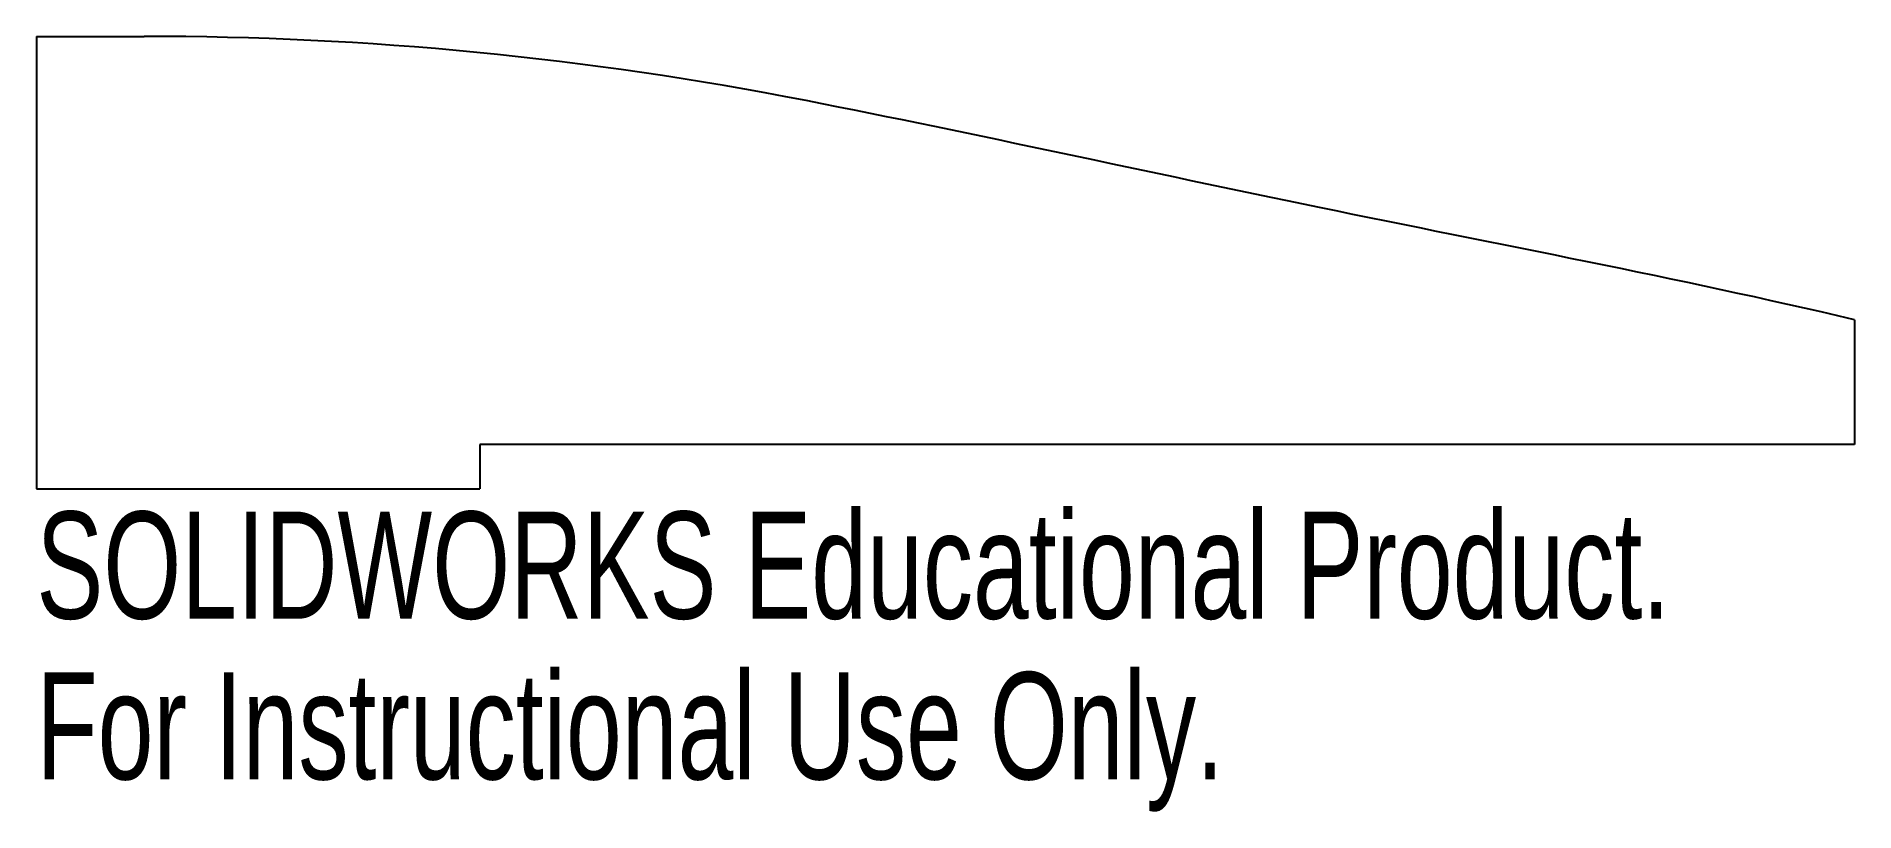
# Model space of a CAD drawing. Header units: millimetres. Extents: x 0 to 8.2, y -1.56 to 1.94.
import ezdxf

# ---------------------------------------------------------------- set-up
doc = ezdxf.new("R2010")
doc.units = ezdxf.units.MM
doc.styles.add('SLDTEXTSTYLE0', font='TXT', dxfattribs={"width": 0.7})

msp = doc.modelspace()

# ---------------------------------------------------------------- linework, layer by layer
at = {"color": 7, "linetype": 'Continuous', "lineweight": 25}
for p, q in [((0, 1.9426), (0.486, 1.9426)), ((0, 1.9426), (0, -0.1)), ((8.2, 0.664), (8.2, 0.1)), ((2, 0.1), (2, -0.1)), ((8.2, 0.1), (2, 0.1)), ((0, -0.1), (2, -0.1))]:
    msp.add_line(p, q, dxfattribs=at)
msp.add_open_spline([(3.4719, 1.6524), (2.486, 1.8459), (1.4907, 1.9426), (0.486, 1.9426)], degree=3, dxfattribs=at)
msp.add_open_spline([(8.2, 0.664), (7.3994, 0.8523), (5.817, 1.1497), (4.2451, 1.5007), (3.4719, 1.6524)], degree=3, knots=[0, 0, 0, 0, 0.3749231, 0.7343387, 0.7343387, 0.7343387, 0.7343387], dxfattribs=at)

# ---------------------------------------------------------------- texts
at = {"color": 7, "linetype": 'Continuous', "char_height": 0.483362, "attachment_point": 1, "style": 'SLDTEXTSTYLE0'}
for s, insert in [('SOLIDWORKS Educational Product.', (0, -0.202)), ('For Instructional Use Only.', (0, -0.927))]:
    msp.add_mtext(s, dxfattribs=dict(at, insert=insert))

doc.saveas('drawing.dxf')
